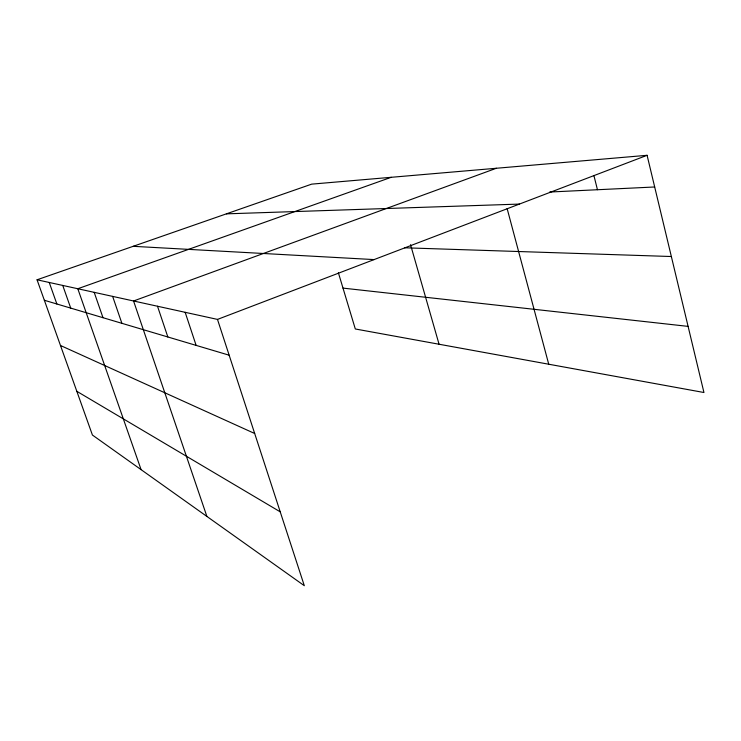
<?xml version="1.0" encoding="UTF-8"?>
<svg xmlns="http://www.w3.org/2000/svg" width="741" height="741" viewBox="0 0 741 741"><rect width="100%" height="100%" fill="white"/><g stroke="black" fill="none" stroke-linecap="round" stroke-linejoin="round"><path stroke-width="1.11" d="M217.484 319.408L304.31 585.696L92.421 435.041L37.05 279.792L217.484 319.408L647.088 155.304L703.95 392.508L355.31 328.976L338.378 272.762M496.359 168.263L133.565 300.985L206.887 516.431M391.22 177.303L77.805 288.74L141.086 469.646M37.05 279.792L311.683 184.139L647.088 155.304M549.702 192.03L654.683 186.982M226.385 213.853L519.404 204.081M404.614 247.79L671.355 256.525M133.176 246.318L374.085 259.591M343 288.11L688.102 326.383M44.349 300.272L229.145 355.198M60.484 345.491L254.682 433.504M76.823 391.304L280.228 511.836M49.23 282.469L56.862 303.986M62.744 285.433L70.728 308.108M94.19 292.343L102.99 317.694M112.641 296.391L121.894 323.317M157.509 306.246L167.837 336.97M185.167 312.313L196.124 345.38M410.542 244.697L439.061 344.241M507.131 208.582L548.729 364.22M593.902 175.515L597.459 189.733"/></g></svg>
